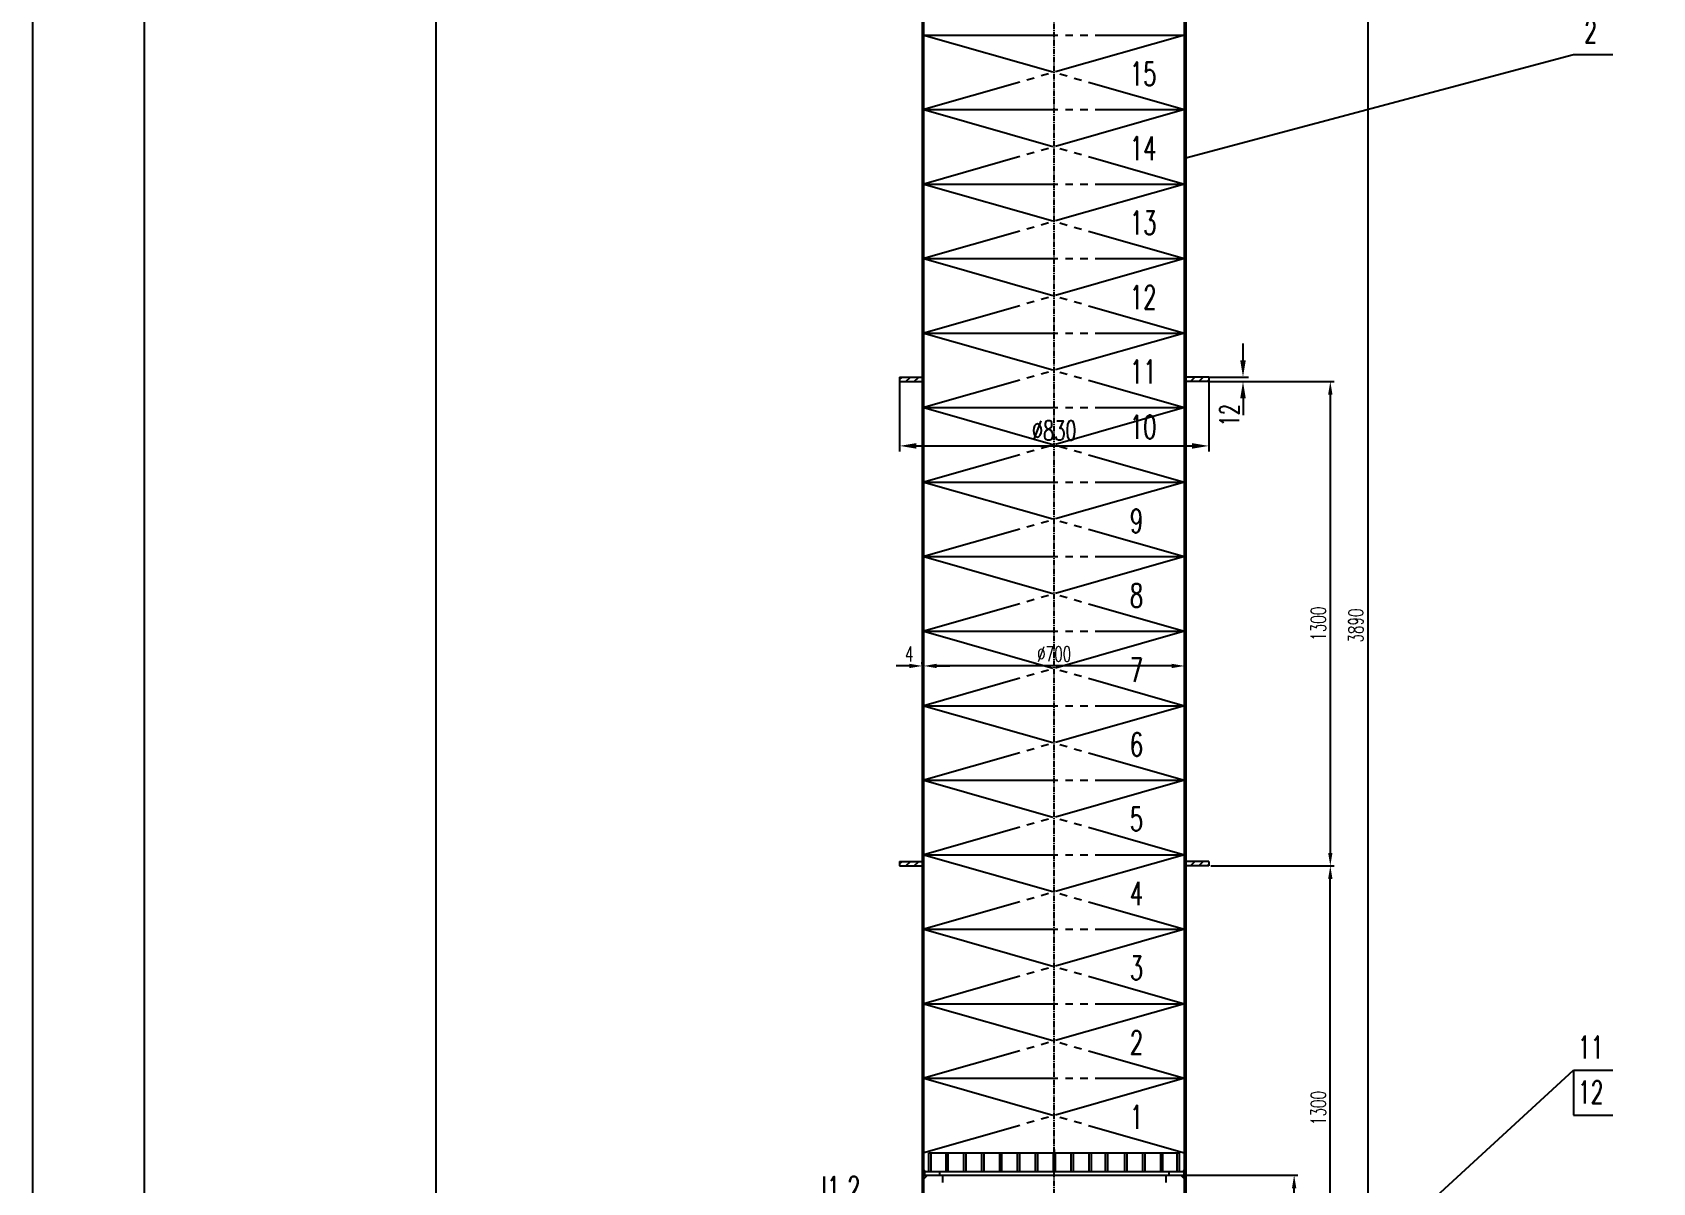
# Model space of a CAD drawing. Extents: x 0 to 10092, y 0 to 14268.
# Drawn here: x 0 to 4348, y 8979 to 12066 of the extents above; entities that cross this region are included whole.
import ezdxf
from ezdxf.enums import TextEntityAlignment as Align

# ---------------------------------------------------------------- set-up
doc = ezdxf.new("R2010")
doc.units = 0
doc.header["$LTSCALE"] = 20
doc.header["$PDMODE"] = 3
for name, pattern in [('C2', [17, 14, -1, 1, -1]), ('CENTER2', [1.125, 0.75, -0.125, 0.125, -0.125]), ('P2', [23, 18, -1, 1, -1, 1, -1])]:
    doc.linetypes.add(name, pattern=pattern)
doc.layers.get('0').update_dxf_attribs({"linetype": 'CONTINUOUS'})
doc.layers.get('DEFPOINTS').update_dxf_attribs({"linetype": 'CONTINUOUS'})
for name, color, linetype in [('DIM', 3, 'CONTINUOUS'), ('PHANTOM', 3, 'P2'), ('TUFU', 6, 'CONTINUOUS'), ('TXT', 6, 'CONTINUOUS')]:
    doc.layers.add(name, color=color, linetype=linetype)
doc.styles.add('HZFSD', font='ROMANS', dxfattribs={"width": 0.6667, "bigfont": 'HZFSD'})
doc.dimstyles.new('ARROW', dxfattribs={"dimtxt": 3.5, "dimasz": 3, "dimexe": 1, "dimexo": 0, "dimgap": 1, "dimtad": 1, "dimdec": 1, "dimdsep": 46, "dimtxsty": 'HZFSD', "dimcen": 0, "dimclrd": 3, "dimclre": 3, "dimclrt": 6, "dimadec": 0, "dimazin": 0, "dimtfac": 0.514286, "dimtdec": 1, "dimtix": 1, "dimtofl": 0, "dimtmove": 2, "dimatfit": 3, "dimfxl": 0, "dimtolj": 1, "dimarcsym": 0})
doc.dimstyles.new('ARROW$0', dxfattribs={"dimtxt": 4, "dimasz": 3, "dimexe": 1, "dimexo": 1, "dimgap": 0, "dimtad": 1, "dimdec": 1, "dimzin": 0, "dimdsep": 46, "dimtxsty": 'HZFSD', "dimcen": 0, "dimclrd": 3, "dimclre": 3, "dimclrt": 6, "dimadec": 0, "dimazin": 0, "dimtfac": 0.5, "dimtdec": 1, "dimtix": 1, "dimtmove": 2, "dimatfit": 3, "dimfxl": 0, "dimtolj": 1, "dimtzin": 0, "dimarcsym": 0})
pattern_1 = [(45, (1472.888, 7787.834), (-11.22532, 11.22532), [])]
pattern_2 = [(45, (1472.888, 6487.834), (-11.22532, 11.22532), [])]

# ---------------------------------------------------------------- blocks, each defined once
blk = doc.blocks.new('*D29')
at = {"layer": 'DEFPOINTS', "color": 0}
for p in [(2327.1, 11128.7), (3157.1, 11128.7), (3157.1, 10956)]:
    blk.add_point(p, dxfattribs=at)
at = {"layer": 'DIM', "color": 3, "lineweight": -2}
for p, q in [((2327.1, 11128.7), (2327.1, 10941)), ((3157.1, 11128.7), (3157.1, 10941)), ((2372.1, 10956), (3112.1, 10956))]:
    blk.add_line(p, q, dxfattribs=at)
at = {"layer": 'DIM', "color": 3}
for points in [[(2372.1, 10963.5), (2372.1, 10948.5), (2327.1, 10956)], [(3112.1, 10963.5), (3112.1, 10948.5), (3157.1, 10956)]]:
    blk.add_solid(points, dxfattribs=at)
at = {"layer": 'DIM', "color": 6, "insert": (2742.1, 10997.3), "char_height": 52.5, "attachment_point": 5, "style": 'HZFSD'}
blk.add_mtext('\\A1;%%C830', dxfattribs=at)
blk = doc.blocks.new('*D30')
at = {"layer": 'DEFPOINTS', "color": 0}
for p in [(3157.1, 11140.7), (3157.1, 11128.7), (3248.8, 11128.7)]:
    blk.add_point(p, dxfattribs=at)
at = {"layer": 'DIM', "color": 3, "lineweight": -2}
for p, q in [((3248.8, 11185.7), (3248.8, 11230.7)), ((3157.1, 11140.7), (3263.8, 11140.7)), ((3157.1, 11128.7), (3263.8, 11128.7)), ((3248.8, 11083.7), (3248.8, 11038.7))]:
    blk.add_line(p, q, dxfattribs=at)
at = {"layer": 'DIM', "color": 3}
for points in [[(3241.3, 11185.7), (3256.3, 11185.7), (3248.8, 11140.7)], [(3241.3, 11083.7), (3256.3, 11083.7), (3248.8, 11128.7)]]:
    blk.add_solid(points, dxfattribs=at)
at = {"layer": 'DIM', "color": 6, "insert": (3212.6, 11038.4), "char_height": 52.5, "attachment_point": 5, "rotation": 90, "style": 'HZFSD'}
blk.add_mtext('\\A1;12', dxfattribs=at)
blk = doc.blocks.new('*D39')
at = {"color": 3, "lineweight": -2}
for p, q in [((2392.1, 10370.4), (2392.1, 10375.4)), ((3057.1, 10365.4), (2427.1, 10365.4)), ((3092.1, 10370.4), (3092.1, 10375.4))]:
    blk.add_line(p, q, dxfattribs=at)
at = {"color": 3}
for points in [[(2427.1, 10371.2), (2427.1, 10359.5), (2392.1, 10365.4)], [(3057.1, 10371.2), (3057.1, 10359.5), (3092.1, 10365.4)]]:
    blk.add_solid(points, dxfattribs=at)
at = {"layer": 'DEFPOINTS', "color": 0}
for p in [(2392.1, 10365.4), (2392.1, 10365.4), (3092.1, 10365.4)]:
    blk.add_point(p, dxfattribs=at)
at = {"color": 6, "insert": (2742.1, 10397.4), "char_height": 40, "attachment_point": 5, "style": 'HZFSD'}
blk.add_mtext('\\A1;%%c700', dxfattribs=at)
blk = doc.blocks.new('*D40')
at = {"color": 3, "lineweight": -2}
for p, q in [((2353.1, 10365.4), (2318.1, 10365.4)), ((2388.1, 10370.4), (2388.1, 10375.4)), ((2392.1, 10365.4), (2388.1, 10365.4)), ((2392.1, 10370.4), (2392.1, 10375.4)), ((2427.1, 10365.4), (2462.1, 10365.4))]:
    blk.add_line(p, q, dxfattribs=at)
at = {"color": 3}
for points in [[(2353.1, 10371.2), (2353.1, 10359.5), (2388.1, 10365.4)], [(2427.1, 10371.2), (2427.1, 10359.5), (2392.1, 10365.4)]]:
    blk.add_solid(points, dxfattribs=at)
at = {"layer": 'DEFPOINTS', "color": 0}
for p in [(2388.1, 10365.4), (2388.1, 10365.4), (2392.1, 10365.4)]:
    blk.add_point(p, dxfattribs=at)
at = {"color": 6, "insert": (2353.1, 10397.4), "char_height": 40, "attachment_point": 5, "style": 'HZFSD'}
blk.add_mtext('\\A1;4', dxfattribs=at)
blk = doc.blocks.new('*D46')
at = {"color": 3, "lineweight": -2}
for p, q in [((3095.1, 8998.7), (3396.1, 8998.7)), ((3386.1, 8563.9), (3386.1, 8963.7)), ((3101.1, 8528.9), (3396.1, 8528.9))]:
    blk.add_line(p, q, dxfattribs=at)
at = {"color": 3}
for points in [[(3380.2, 8963.7), (3391.9, 8963.7), (3386.1, 8998.7)], [(3380.2, 8563.9), (3391.9, 8563.9), (3386.1, 8528.9)]]:
    blk.add_solid(points, dxfattribs=at)
at = {"layer": 'DEFPOINTS', "color": 0}
for p in [(3090.1, 8998.7), (3386.1, 8998.7), (3096.1, 8528.9)]:
    blk.add_point(p, dxfattribs=at)
at = {"color": 6, "insert": (3354.1, 8763.8), "char_height": 40, "attachment_point": 5, "rotation": 90, "style": 'HZFSD'}
blk.add_mtext('\\A1;470', dxfattribs=at)
blk = doc.blocks.new('*D48')
at = {"color": 3, "lineweight": -2}
for p, q in [((3162.1, 9828.7), (3493.1, 9828.7)), ((3483.1, 8563.9), (3483.1, 9793.7)), ((3101.1, 8528.9), (3493.1, 8528.9))]:
    blk.add_line(p, q, dxfattribs=at)
at = {"color": 3}
for points in [[(3477.3, 9793.7), (3488.9, 9793.7), (3483.1, 9828.7)], [(3477.3, 8563.9), (3488.9, 8563.9), (3483.1, 8528.9)]]:
    blk.add_solid(points, dxfattribs=at)
at = {"layer": 'DEFPOINTS', "color": 0}
for p in [(3157.1, 9828.7), (3483.1, 9828.7), (3096.1, 8528.9)]:
    blk.add_point(p, dxfattribs=at)
at = {"color": 6, "insert": (3451.1, 9178.8), "char_height": 40, "attachment_point": 5, "rotation": 90, "style": 'HZFSD'}
blk.add_mtext('\\A1;1300', dxfattribs=at)
blk = doc.blocks.new('*D49')
at = {"color": 3, "lineweight": -2}
for p, q in [((3162.1, 11128.7), (3493.1, 11128.7)), ((3483.1, 11093.7), (3483.1, 9863.7)), ((3162.1, 9828.7), (3493.1, 9828.7))]:
    blk.add_line(p, q, dxfattribs=at)
at = {"color": 3}
for points in [[(3477.3, 11093.7), (3488.9, 11093.7), (3483.1, 11128.7)], [(3477.3, 9863.7), (3488.9, 9863.7), (3483.1, 9828.7)]]:
    blk.add_solid(points, dxfattribs=at)
at = {"layer": 'DEFPOINTS', "color": 0}
for p in [(3157.1, 11128.7), (3157.1, 9828.7), (3483.1, 9828.7)]:
    blk.add_point(p, dxfattribs=at)
at = {"color": 6, "insert": (3451.1, 10478.7), "char_height": 40, "attachment_point": 5, "rotation": 90, "style": 'HZFSD'}
blk.add_mtext('\\A1;1300', dxfattribs=at)
blk = doc.blocks.new('*D50')
at = {"color": 3, "lineweight": -2}
for p, q in [((3117.1, 12418.7), (3593.7, 12418.7)), ((3583.7, 12383.7), (3583.7, 8563.9)), ((3101.1, 8528.9), (3593.7, 8528.9))]:
    blk.add_line(p, q, dxfattribs=at)
at = {"color": 3}
for points in [[(3577.9, 12383.7), (3589.5, 12383.7), (3583.7, 12418.7)], [(3577.9, 8563.9), (3589.5, 8563.9), (3583.7, 8528.9)]]:
    blk.add_solid(points, dxfattribs=at)
at = {"layer": 'DEFPOINTS', "color": 0}
for p in [(3112.1, 12418.7), (3096.1, 8528.9), (3583.7, 8528.9)]:
    blk.add_point(p, dxfattribs=at)
at = {"color": 6, "insert": (3551.7, 10473.8), "char_height": 40, "attachment_point": 5, "rotation": 90, "style": 'HZFSD'}
blk.add_mtext('\\A1;3890', dxfattribs=at)
blk = doc.blocks.new('*D122')
at = {"color": 3, "lineweight": -2}
for p, q in [((2533.1, 13390.1), (1073, 13390.1)), ((1083, 13355.1), (1083, 1844.8)), ((1727.1, 1809.8), (1073, 1809.8))]:
    blk.add_line(p, q, dxfattribs=at)
at = {"color": 3}
for points in [[(1077.1, 13355.1), (1088.8, 13355.1), (1083, 13390.1)], [(1077.1, 1844.8), (1088.8, 1844.8), (1083, 1809.8)]]:
    blk.add_solid(points, dxfattribs=at)
at = {"layer": 'DEFPOINTS', "color": 0}
for p in [(2538.1, 13390.1), (1083, 1809.8), (1732.1, 1809.8)]:
    blk.add_point(p, dxfattribs=at)
at = {"color": 6, "insert": (1051, 7600), "char_height": 40, "attachment_point": 5, "rotation": 90, "style": 'HZFSD'}
blk.add_mtext('\\A1;11580', dxfattribs=at)

msp = doc.modelspace()

# ---------------------------------------------------------------- hatches: boundary and pattern name
for points in [[(2392.1, 9012.69), (2396.1, 9008.69), (2394.1, 9008.69), (2392.1, 9008.69)], [(3092.1, 9012.69), (3088.1, 9008.69), (3090.1, 9008.69), (3092.1, 9008.69)], [(2392.1, 8994.69), (2396.1, 8998.69), (2394.1, 8998.69), (2392.1, 8998.69)], [(3092.1, 8994.69), (3088.1, 8998.69), (3090.1, 8998.69), (3092.1, 8998.69)]]:
    msp.add_hatch(color=256).paths.add_polyline_path(points)
at = {"layer": 'DIM'}
h = msp.add_hatch(dxfattribs=at)
h.set_pattern_fill('ANSI31', color=256, scale=5, style=0)
h.set_pattern_definition(pattern_1)
h.paths.add_polyline_path([(2327.1, 11140.69), (2327.1, 11128.69), (2388.1, 11128.69), (2388.1, 11140.69)])
h = msp.add_hatch(dxfattribs=at)
h.set_pattern_fill('ANSI31', color=256, scale=5, style=0)
h.set_pattern_definition(pattern_1)
h.paths.add_polyline_path([(3096.1, 11140.69), (3157.1, 11140.69), (3157.1, 11128.69), (3096.1, 11128.69)])
h = msp.add_hatch(dxfattribs=at)
h.set_pattern_fill('ANSI31', color=256, scale=5, style=0)
h.set_pattern_definition(pattern_2)
h.paths.add_polyline_path([(2327.1, 9840.69), (2327.1, 9828.69), (2388.1, 9828.69), (2388.1, 9840.69)])
h = msp.add_hatch(dxfattribs=at)
h.set_pattern_fill('ANSI31', color=256, scale=5, style=0)
h.set_pattern_definition(pattern_2)
h.paths.add_polyline_path([(3096.1, 9840.69), (3157.1, 9840.69), (3157.1, 9828.69), (3096.1, 9828.69)])

# ---------------------------------------------------------------- linework, layer by layer
for p, q in [((2392.1, 8871.19), (2392.1, 12946.69)), ((3092.1, 8510.51), (3092.1, 12606.69)), ((2388.1, 12268.69), (2388.1, 8877.69)), ((3096.1, 8510.51), (3096.1, 12268.69)), ((2327.1, 11140.69), (2388.1, 11140.69)), ((2327.1, 11140.69), (2327.1, 11128.69)), ((3157.1, 11140.69), (3096.1, 11140.69)), ((3157.1, 11140.69), (3157.1, 11128.69)), ((2327.1, 11128.69), (2388.1, 11128.69)), ((3157.1, 11128.69), (3096.1, 11128.69)), ((2327.1, 9840.69), (2388.1, 9840.69)), ((2327.1, 9840.69), (2327.1, 9828.69)), ((2327.1, 9828.69), (2388.1, 9828.69)), ((3157.1, 9840.69), (3096.1, 9840.69)), ((3157.1, 9828.69), (3096.1, 9828.69)), ((3157.1, 9840.69), (3157.1, 9828.69)), ((2392.1, 9012.69), (2396.1, 9008.69)), ((2394.1, 9008.69), (3090.1, 9008.69)), ((2394.1, 9008.69), (2394.1, 8998.69)), ((2434.1, 9008.69), (2434.1, 8998.69)), ((3050.1, 9008.69), (3050.1, 8998.69)), ((3092.1, 9012.69), (3088.1, 9008.69)), ((3090.1, 9008.69), (3090.1, 8998.69)), ((2402.1, 8998.69), (2392.1, 8988.69)), ((2394.1, 8998.69), (3090.1, 8998.69)), ((2442.1, 8998.69), (2442.1, 8978.69)), ((3042.1, 8998.69), (3042.1, 8978.69)), ((3082.1, 8998.69), (3092.1, 8988.69)), ((3092.1, 8994.69), (3088.1, 8998.69))]:
    msp.add_line(p, q)
at = {"color": 6, "linetype": 'CENTER2'}
msp.add_line((2742.1, 8474.63), (2742.1, 12681.69), dxfattribs=at)
at = {"color": 6}
msp.add_line((4136.17, 9280.5), (4136.17, 9160), dxfattribs=at)
at = {"layer": 'DIM', "color": 0}
for p, q in [((2406.1, 9058.69), (3078.1, 9058.69)), ((2406.1, 9008.69), (2406.1, 9058.69)), ((2412.1, 9008.69), (2412.1, 9058.69)), ((2451.1, 9058.69), (2451.1, 9008.69)), ((2457.1, 9058.69), (2457.1, 9008.69)), ((2499.1, 9058.69), (2499.1, 9008.69)), ((2505.1, 9058.69), (2505.1, 9008.69)), ((2547.1, 9058.69), (2547.1, 9008.69)), ((2553.1, 9058.69), (2553.1, 9008.69)), ((2595.1, 9058.69), (2595.1, 9008.69)), ((2601.1, 9058.69), (2601.1, 9008.69)), ((2643.1, 9058.69), (2643.1, 9008.69)), ((2649.1, 9058.69), (2649.1, 9008.69)), ((2691.1, 9058.69), (2691.1, 9008.69)), ((2697.1, 9058.69), (2697.1, 9008.69)), ((2739.1, 9058.69), (2739.1, 9008.69)), ((2745.1, 9058.69), (2745.1, 9008.69)), ((2787.1, 9058.69), (2787.1, 9008.69)), ((2793.1, 9058.69), (2793.1, 9008.69)), ((2835.1, 9058.69), (2835.1, 9008.69)), ((2841.1, 9058.69), (2841.1, 9008.69)), ((2880.1, 9008.69), (2880.1, 9058.69)), ((2886.1, 9008.69), (2886.1, 9058.69)), ((2931.1, 9058.69), (2931.1, 9008.69)), ((2937.1, 9058.69), (2937.1, 9008.69)), ((2979.1, 9058.69), (2979.1, 9008.69)), ((2985.1, 9058.69), (2985.1, 9008.69)), ((3027.1, 9058.69), (3027.1, 9008.69)), ((3033.1, 9058.69), (3033.1, 9008.69)), ((3072.1, 9008.69), (3072.1, 9058.69)), ((3078.1, 9008.69), (3078.1, 9058.69)), ((2402.1, 9008.69), (2882.1, 9008.69))]:
    msp.add_line(p, q, dxfattribs=at)
at = {"layer": 'DIM', "color": 6, "linetype": 'C2'}
msp.add_line((2742.1, 9067.89), (2742.1, 9058.69), dxfattribs=at)
at = {"layer": 'DIM'}
for points in [[(2388.1, 11140.69), (2388.1, 11144.51), (2383.4, 11140.69)], [(3096.1, 11140.69), (3096.1, 11144.51), (3100.81, 11140.69)], [(2388.1, 11128.69), (2388.1, 11124.87), (2383.4, 11128.69)], [(3096.1, 11128.69), (3096.1, 11124.87), (3100.81, 11128.69)], [(2388.1, 9840.69), (2388.1, 9844.51), (2383.4, 9840.69)], [(2388.1, 9828.69), (2388.1, 9824.87), (2383.4, 9828.69)], [(3096.1, 9840.69), (3096.1, 9844.51), (3100.81, 9840.69)], [(3096.1, 9828.69), (3096.1, 9824.87), (3100.81, 9828.69)]]:
    msp.add_solid(points, dxfattribs=at)
at = {"layer": 'PHANTOM'}
for p, q in [((2392.1, 12058.69), (3092.1, 12058.69)), ((3092.1, 12058.69), (2392.1, 11858.69)), ((2392.1, 12058.69), (3092.1, 11858.69)), ((2392.1, 11858.69), (3092.1, 11858.69)), ((3092.1, 11858.69), (2392.1, 11658.69)), ((2392.1, 11858.69), (3092.1, 11658.69)), ((2392.1, 11658.69), (3092.1, 11658.69)), ((3092.1, 11658.69), (2392.1, 11458.69)), ((2392.1, 11658.69), (3092.1, 11458.69)), ((2392.1, 11458.69), (3092.1, 11458.69)), ((3092.1, 11458.69), (2392.1, 11258.69)), ((2392.1, 11458.69), (3092.1, 11258.69)), ((2392.1, 11258.69), (3092.1, 11258.69)), ((3092.1, 11258.69), (2392.1, 11058.69)), ((2392.1, 11258.69), (3092.1, 11058.69)), ((2392.1, 11058.69), (3092.1, 11058.69)), ((3092.1, 11058.69), (2392.1, 10858.69)), ((2392.1, 11058.69), (3092.1, 10858.69)), ((2392.1, 10858.69), (3092.1, 10858.69)), ((3092.1, 10858.69), (2392.1, 10658.69)), ((2392.1, 10858.69), (3092.1, 10658.69)), ((2392.1, 10658.69), (3092.1, 10658.69)), ((3092.1, 10658.69), (2392.1, 10458.69)), ((2392.1, 10658.69), (3092.1, 10458.69)), ((2392.1, 10458.69), (3092.1, 10458.69)), ((3092.1, 10458.69), (2392.1, 10258.69)), ((2392.1, 10458.69), (3092.1, 10258.69)), ((2392.1, 10258.69), (3092.1, 10258.69)), ((3092.1, 10258.69), (2392.1, 10058.69)), ((2392.1, 10258.69), (3092.1, 10058.69)), ((2392.1, 10058.69), (3092.1, 10058.69)), ((3092.1, 10058.69), (2392.1, 9858.69)), ((2392.1, 10058.69), (3092.1, 9858.69)), ((2392.1, 9858.69), (3092.1, 9858.69)), ((3092.1, 9858.69), (2392.1, 9658.69)), ((2392.1, 9858.69), (3092.1, 9658.69)), ((2392.1, 9658.69), (3092.1, 9658.69)), ((3092.1, 9658.69), (2392.1, 9458.69)), ((2392.1, 9658.69), (3092.1, 9458.69)), ((2392.1, 9458.69), (3092.1, 9458.69)), ((3092.1, 9458.69), (2392.1, 9258.69)), ((2392.1, 9458.69), (3092.1, 9258.69)), ((2392.1, 9258.69), (3092.1, 9258.69)), ((3092.1, 9258.69), (2392.1, 9058.69)), ((2392.1, 9258.69), (3092.1, 9058.69))]:
    msp.add_line(p, q, dxfattribs=at)
at = {"layer": 'TUFU'}
for p, q in [((3092.1, 11727.89), (4136.17, 12006.36)), ((4136.17, 12006.36), (4241.17, 12006.36)), ((3262.47, 8478.16), (4136.17, 9280.5)), ((4136.17, 9280.5), (4241.17, 9280.5)), ((4136.17, 9160), (4241.17, 9160))]:
    msp.add_line(p, q, dxfattribs=at)
at = {"layer": 'TXT'}
msp.add_lwpolyline([(0, 0), (10092, 0), (10092, 14268), (0, 14268)], close=True, dxfattribs=at)
msp.add_lwpolyline([(0, 0), (10092, 0), (10092, 14268), (0, 14268)], close=True, dxfattribs=at)
at = {"layer": 'TXT', "color": 0}
msp.add_lwpolyline([(300, 120), (9972, 120), (9972, 14148), (300, 14148)], close=True, dxfattribs=at)

# ---------------------------------------------------------------- texts
at = {"layer": 'TUFU', "style": 'HZFSD', "width": 0.6667}
for s, p in [('2', (4181.95, 12019.77)), ('11', (4181.95, 9293.91)), ('12', (4181.95, 9173.41))]:
    msp.add_text(s, height=60, dxfattribs=at).set_placement(p, align=Align.BOTTOM_CENTER)
at = {"layer": 'TXT', "style": 'HZFSD', "width": 0.6667}
for s, p in [('15', (2944.94, 11923.09)), ('14', (2944.94, 11723.09)), ('13', (2944.94, 11523.09)), ('12', (2944.94, 11323.09)), ('11', (2944.94, 11123.09)), ('10', (2944.94, 10975.09)), ('9', (2944.94, 10723.09)), ('8', (2944.94, 10523.09)), ('7', (2944.94, 10323.09)), ('6', (2944.94, 10123.09)), ('5', (2944.94, 9923.09)), ('4', (2944.94, 9723.09)), ('3', (2944.94, 9523.09)), ('2', (2944.94, 9323.09)), ('1', (2944.94, 9123.09)), ('l1,2', (2117.82, 8932.05))]:
    msp.add_text(s, height=63, dxfattribs=at).set_placement(p)

# ---------------------------------------------------------------- dimensions: what is measured, and where the dimension line sits
at = {"color": 6}
for base, p1, p2, override, picture, middle in [((1082.96, 1809.81), (2538.1, 13390.12), (1732.1, 1809.81), {"dimscale": 10, "dimasz": 3.5, "dimexo": 0.5, "dimgap": 1.2, "dimdec": 0, "dimzin": 1, "dimtfac": 0.5143, "dimtdec": 0}, '*D122', (1050.96, 7599.97)), ((3583.7, 8528.91), (3112.1, 12418.69), (3096.1, 8528.91), {"dimscale": 10, "dimasz": 3.5, "dimexo": 0.5, "dimgap": 1.2, "dimdec": 0, "dimtfac": 0.5143, "dimtdec": 0}, '*D50', (3551.7, 10473.8)), ((3483.1, 9828.69), (3157.1, 11128.69), (3157.1, 9828.69), {"dimscale": 10, "dimasz": 3.5, "dimexo": 0.5, "dimgap": 1.2, "dimdec": 0, "dimtfac": 0.5143, "dimtdec": 0}, '*D49', (3451.1, 10478.69)), ((3483.1, 9828.69), (3096.1, 8528.91), (3157.1, 9828.69), {"dimscale": 10, "dimasz": 3.5, "dimexo": 0.5, "dimgap": 1.2, "dimdec": 0, "dimtfac": 0.5143, "dimtdec": 0}, '*D48', (3451.1, 9178.8)), ((3386.06, 8998.69), (3096.1, 8528.91), (3090.1, 8998.69), {"dimscale": 10, "dimasz": 3.5, "dimexo": 0.5, "dimgap": 1.2, "dimdec": 0, "dimtfac": 0.5143, "dimtdec": 0}, '*D46', (3354.06, 8763.8))]:
    dim = msp.add_linear_dim(base=base, p1=p1, p2=p2, angle=90, dimstyle='ARROW$0', override=override, dxfattribs=at)
    dim.commit()
    dim.dimension.update_dxf_attribs({"geometry": picture, "text_midpoint": middle})
at = {"color": 2}
dim = msp.add_linear_dim(base=(2388.1, 10365.38), p1=(2392.1, 10365.38), p2=(2388.1, 10365.38), dimstyle='ARROW$0', override={"dimscale": 10, "dimasz": 3.5, "dimexo": 0.5, "dimgap": 1.2, "dimdec": 0, "dimtfac": 0.5143, "dimtdec": 0}, dxfattribs=at)
dim.commit()
dim.dimension.update_dxf_attribs({"geometry": '*D40', "text_midpoint": (2353.09, 10397.38), "dimtype": 160})
dim = msp.add_linear_dim(base=(2392.1, 10365.38), p1=(3092.1, 10365.38), p2=(2392.1, 10365.38), text='%%c<>', dimstyle='ARROW$0', override={"dimscale": 10, "dimasz": 3.5, "dimexo": 0.5, "dimgap": 1.2, "dimdec": 0, "dimtfac": 0.5143, "dimtdec": 0}, dxfattribs=at)
dim.commit()
dim.dimension.update_dxf_attribs({"geometry": '*D39', "text_midpoint": (2742.1, 10397.38)})
at = {"layer": 'DIM'}
dim = msp.add_linear_dim(base=(3248.83, 11128.69), p1=(3157.1, 11140.69), p2=(3157.1, 11128.69), angle=90, dimstyle='ARROW', override={"dimscale": 15, "dimtfac": 0.5143}, dxfattribs=at)
dim.commit()
dim.dimension.update_dxf_attribs({"geometry": '*D30', "text_midpoint": (3212.55, 11038.42), "dimtype": 160})
dim = msp.add_linear_dim(base=(3157.1, 10956.01), p1=(2327.1, 11128.69), p2=(3157.1, 11128.69), text='%%C<>', dimstyle='ARROW', override={"dimscale": 15, "dimtfac": 0.5143}, dxfattribs=at)
dim.commit()
dim.dimension.update_dxf_attribs({"geometry": '*D29', "text_midpoint": (2742.1, 10997.26)})

doc.saveas('drawing.dxf')
